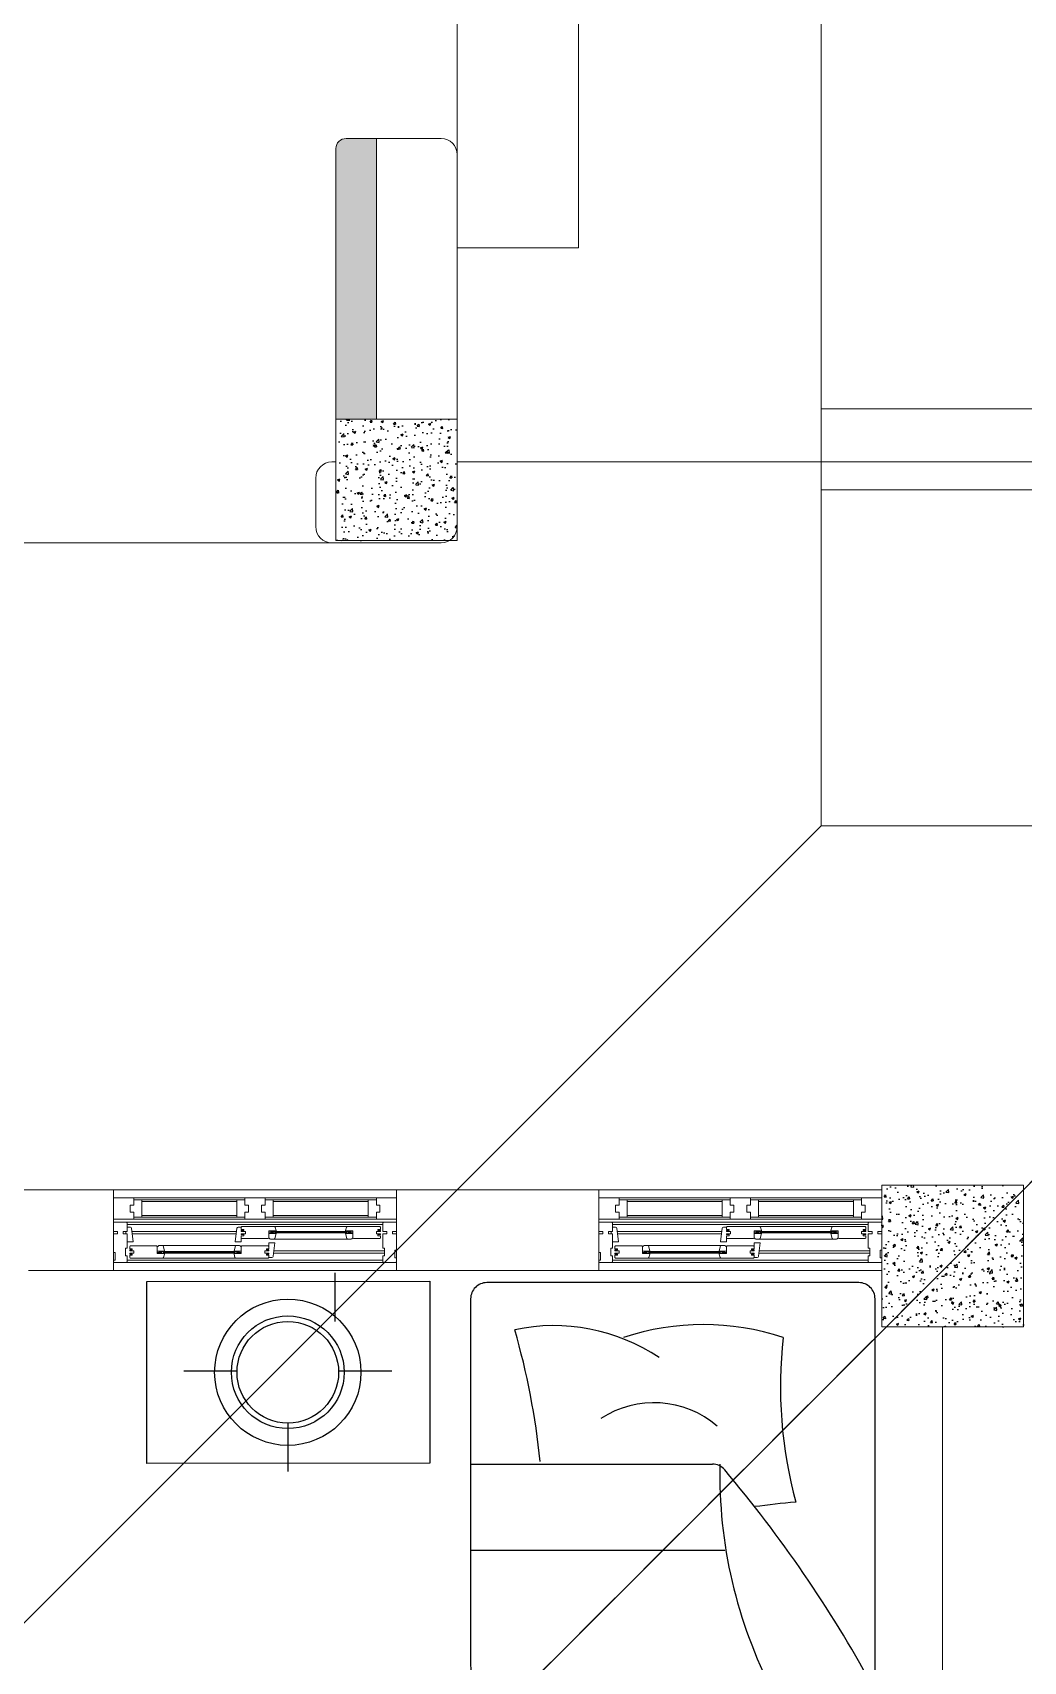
# Model space of a CAD drawing. Header units: metres. Extents: x -232 to 581, y 30 to 789.
# Drawn here: x 215.813 to 218.263, y 386.649 to 390.678 of the extents above; entities that cross this region are included whole.
import ezdxf

# ---------------------------------------------------------------- set-up
doc = ezdxf.new("R2010")
doc.units = ezdxf.units.M
doc.linetypes.add('HIDDEN2', pattern=[0.1875, 0.125, -0.0625])
for name, color, linetype, lineweight in [('A-DOOR', 35, 'Continuous', 5), ('A-WALL', 250, 'Continuous', 20), ('baños', 140, 'Continuous', 0), ('Columnas', 7, 'Continuous', 18), ('cristales', 131, 'Continuous', 0), ('muros bajitos', 252, 'Continuous', 5)]:
    doc.layers.add(name, color=color, linetype=linetype, lineweight=lineweight)
doc.layers.add('HATCH', color=8, linetype='Continuous')
doc.layers.add('MOBILIARIOS', color=252, linetype='Continuous')
doc.layers.add('PISO', color=7, linetype='Continuous', lineweight=5, true_color=0xe6e6e6)
doc.layers.add('Techos 1', color=7, linetype='HIDDEN2', lineweight=9, true_color=0x42391a)
doc.layers.add('RELLENO SECCION', color=8, linetype='Continuous', lineweight=0, transparency=0.4)
doc.styles.get("Standard").update_dxf_attribs({"font": 'arial.ttf'})
pattern_1 = [(50, (109.59505, -7.243447), (0.058299094, -0.005100507), [0.006096, -0.067056]), (355, (109.59505, -7.24345), (-0.011277895, 0.06113819), [0.0048768, -0.053644987]), (100.451445, (109.59991, -7.24387), (0.0470212, 0.05603768), [0.005180803, -0.056988878]), (46.1842, (109.59505, -7.22719), (0.086745293, -0.013453545), [0.009144, -0.100584]), (96.63556, (109.60228, -7.22831), (0.075969323, 0.07917636), [0.00777121, -0.085483395]), (351.18415, (109.59505, -7.22719), (0.07596932, 0.07917636), [0.00731519, -0.080467114]), (21, (109.60318, -7.231255), (0.048516605, -0.032724863), [0.006096, -0.067056]), (326, (109.60318, -7.231255), (0.01977665, 0.05894015), [0.0048768, -0.0536448]), (71.451445, (109.607223, -7.23398), (0.068293254, 0.026215286), [0.005180803, -0.05698878]), (37.5, (109.595052, -7.243447), (0.000988353, 0.0270576124), [0, -0.05299456, 0, -0.0544576, 0, -0.053848]), (7.5, (109.595052, -7.243447), (0.021382292, 0.032057784), [0, -0.03104896, 0, -0.05177536, 0, -0.0205232]), (327.5, (109.576927, -7.243447), (0.0433889905, -0.001833198), [0, -0.02032, 0, -0.0633984, 0, -0.0841248]), (317.5, (109.5688, -7.243447), (0.047401338, 0.008136477), [0, -0.026416, 0, -0.04210304, 0, -0.0597408])]

# ---------------------------------------------------------------- blocks, each defined once
blk = doc.blocks.new('20.03.2026 LN 09 SEGUNDO NIVEL ARQ')
at = {"layer": 'muros bajitos', "color": 5}
for p, q in [((77.5959, -54.1673), (74.6959, -54.1672)), ((77.5181, -54.3672), (74.6959, -54.3672))]:
    blk.add_line(p, q, dxfattribs=at)
at = {"layer": 'Techos 1', "color": 5, "linetype": 'ByBlock'}
for p, q in [((74.6959, -49.7986), (74.6959, -55.1986)), ((74.6959, -55.1986), (71.5459, -58.3486)), ((76.0959, -55.1986), (71.9959, -59.2986)), ((74.6959, -55.1986), (76.0959, -55.1986))]:
    blk.add_line(p, q, dxfattribs=at)
at = {"layer": 'baños', "color": 5, "linetype": 'Continuous', "flags": 8}
for tag, p in [('MODELNUMBER', (83.7813, -42.9175, 0)), ('MATERIAL', (83.7813, -42.9176, 0)), ('PRODUCT', (83.7813, -42.9176, 0)), ('TRADENAME', (83.7813, -42.9176, 0)), ('MODELNUMBER', (84.956, -42.9175, 0)), ('TRADENAME', (84.956, -42.9176, 0)), ('MATERIAL', (84.956, -42.9176, 0)), ('PRODUCT', (84.956, -42.9176, 0))]:
    blk.add_attdef(tag, p, '', height=0.0000254, rotation=180.0001, dxfattribs=at)
at = {"layer": 'baños', "color": 5, "linetype": 'Continuous'}
for tag, p, rotation in [('TRADENAME', (85.8912, -56.9933), 180.0001), ('MODELNUMBER', (85.8912, -56.9934), 180.0001), ('MATERIAL', (85.8914, -56.9932), 180.0001), ('PRODUCT', (85.8914, -56.9933), 180.0001), ('MODELNUMBER', (86.6008, -56.9934), 179.9999), ('MATERIAL', (86.6008, -56.9932), 179.9999), ('PRODUCT', (86.6008, -56.9933), 179.9999), ('TRADENAME', (86.6008, -56.9933), 179.9999)]:
    blk.add_attdef(tag, p, '', height=0.0000254, rotation=rotation, dxfattribs=at)
blk = doc.blocks.new('Fenton Bead')
at = {"color": 7}
blk.add_lwpolyline([(2.1, 12.5, -0.341999), (0.2, 11), (0, 10.7), (0, 1), (1, 0), (18, 0), (18, 0.5), (14.7, 12.9, 0.339454), (13.2, 14), (4.1, 14, 0.341999)], format="xyb", close=True, dxfattribs=at)
blk = doc.blocks.new('A$C6ca19f56')
at = {"layer": 'A-DOOR', "color": 7}
for p, q in [((0.7, 0.2), (0, 0.2)), ((0.0325, 0.12), (0, 0.12)), ((0, 0.12), (0, 0.097)), ((0.7, 0.12), (0, 0.12)), ((0, 0.097), (0.01, 0.097)), ((0.01, 0.091), (0, 0.091)), ((0, 0.091), (0, 0.0445)), ((0.01, 0.097), (0.01, 0.091)), ((0.024, 0.091), (0.024, 0.097)), ((0.024, 0.097), (0.034, 0.097)), ((0.034, 0.091), (0.024, 0.091)), ((0.034, 0.097), (0.0305, 0.097)), ((0.0305, 0.097), (0.0305, 0.091)), ((0.0305, 0.091), (0.034, 0.091)), ((0.034, 0.1185), (0.0325, 0.12)), ((0.034, 0.097), (0.034, 0.1185)), ((0.034, 0.1185), (0.034, 0.097)), ((0.0417, 0.1075), (0.034, 0.1075)), ((0.034, 0.0555), (0.034, 0.091)), ((0.034, 0.091), (0.034, 0.0715)), ((0.049, 0.0715), (0.0447, 0.1047)), ((0.301, 0.0715), (0.3053, 0.1047)), ((0.3083, 0.1075), (0.316, 0.1075)), ((0.316, 0.1075), (0.3175, 0.109)), ((0.316, 0.102), (0.316, 0.1075)), ((0.322, 0.102), (0.316, 0.102)), ((0.316, 0.097), (0.316, 0.0993)), ((0.316, 0.0993), (0.322, 0.0993)), ((0.326, 0.097), (0.316, 0.097)), ((0.316, 0.089), (0.316, 0.091)), ((0.316, 0.091), (0.326, 0.091)), ((0.322, 0.089), (0.316, 0.089)), ((0.316, 0.0805), (0.316, 0.0863)), ((0.316, 0.0863), (0.322, 0.0863)), ((0.3175, 0.109), (0.3981, 0.109)), ((0.322, 0.0993), (0.322, 0.102)), ((0.322, 0.0863), (0.322, 0.089)), ((0.326, 0.091), (0.326, 0.097)), ((0.4015, 0.098), (0.384, 0.098)), ((0.384, 0.098), (0.384, 0.0805)), ((0.384, 0.095), (0.389, 0.095)), ((0.384, 0.095), (0.389, 0.095)), ((0.389, 0.097), (0.395, 0.093)), ((0.389, 0.093), (0.395, 0.097)), ((0.3981, 0.109), (0.4, 0.1075)), ((0.5779, 0.109), (0.3981, 0.109)), ((0.4, 0.1075), (0.402, 0.0995)), ((0.402, 0.0985), (0.4015, 0.098)), ((0.402, 0.0995), (0.402, 0.0985)), ((0.576, 0.1075), (0.574, 0.0995)), ((0.574, 0.0995), (0.574, 0.0985)), ((0.574, 0.0985), (0.5745, 0.098)), ((0.5745, 0.098), (0.592, 0.098)), ((0.5779, 0.109), (0.576, 0.1075)), ((0.6585, 0.109), (0.5779, 0.109)), ((0.587, 0.097), (0.581, 0.093)), ((0.587, 0.093), (0.581, 0.097)), ((0.592, 0.095), (0.587, 0.095)), ((0.592, 0.095), (0.587, 0.095)), ((0.592, 0.098), (0.592, 0.0805)), ((0.65, 0.091), (0.65, 0.097)), ((0.65, 0.097), (0.66, 0.097)), ((0.66, 0.091), (0.65, 0.091)), ((0.654, 0.0993), (0.654, 0.102)), ((0.654, 0.102), (0.66, 0.102)), ((0.66, 0.0993), (0.654, 0.0993)), ((0.654, 0.0863), (0.654, 0.089)), ((0.654, 0.089), (0.66, 0.089)), ((0.66, 0.0863), (0.654, 0.0863)), ((0.66, 0.1075), (0.6585, 0.109)), ((0.66, 0.102), (0.66, 0.1075)), ((0.66, 0.097), (0.66, 0.0993)), ((0.66, 0.089), (0.66, 0.091)), ((0.66, 0.0805), (0.66, 0.0863)), ((0.666, 0.1185), (0.6675, 0.12)), ((0.666, 0.097), (0.666, 0.1185)), ((0.676, 0.097), (0.666, 0.097)), ((0.666, 0.0555), (0.666, 0.091)), ((0.666, 0.091), (0.676, 0.091)), ((0.6675, 0.12), (0.7, 0.12)), ((0.676, 0.091), (0.676, 0.097)), ((0.7, 0.097), (0.69, 0.097)), ((0.69, 0.097), (0.69, 0.091)), ((0.69, 0.091), (0.7, 0.091)), ((0.7, 0.12), (0.7, 0.097)), ((0.7, 0.091), (0.7, 0.0505)), ((0, 0.0445), (0.004, 0.0445)), ((0.004, 0.0445), (0.004, 0.0255)), ((0.03, 0.0365), (0.03, 0.0555)), ((0.03, 0.0555), (0.034, 0.0555)), ((0.034, 0.0715), (0.049, 0.0715)), ((0.0415, 0.061), (0.04, 0.0595)), ((0.04, 0.0595), (0.04, 0.0537)), ((0.04, 0.0537), (0.046, 0.0537)), ((0.046, 0.051), (0.04, 0.051)), ((0.04, 0.051), (0.04, 0.049)), ((0.04, 0.049), (0.05, 0.049)), ((0.05, 0.043), (0.04, 0.043)), ((0.04, 0.043), (0.04, 0.0407)), ((0.04, 0.0407), (0.046, 0.0407)), ((0.1065, 0.061), (0.0415, 0.061)), ((0.046, 0.0537), (0.046, 0.051)), ((0.046, 0.0407), (0.046, 0.038)), ((0.05, 0.049), (0.05, 0.043)), ((0.108, 0.0595), (0.1065, 0.061)), ((0.108, 0.042), (0.108, 0.0595)), ((0.108, 0.045), (0.113, 0.045)), ((0.108, 0.045), (0.113, 0.045)), ((0.1255, 0.042), (0.108, 0.042)), ((0.113, 0.043), (0.119, 0.047)), ((0.113, 0.047), (0.119, 0.043)), ((0.3028, 0.062), (0.1212, 0.062)), ((0.124, 0.0325), (0.126, 0.0405)), ((0.126, 0.0415), (0.1255, 0.042)), ((0.126, 0.0405), (0.126, 0.0415)), ((0.298, 0.0415), (0.2985, 0.042)), ((0.298, 0.0405), (0.298, 0.0415)), ((0.3, 0.0325), (0.298, 0.0405)), ((0.2985, 0.042), (0.316, 0.042)), ((0.316, 0.0715), (0.301, 0.0715)), ((0.311, 0.043), (0.305, 0.047)), ((0.311, 0.047), (0.305, 0.043)), ((0.316, 0.045), (0.311, 0.045)), ((0.316, 0.045), (0.311, 0.045)), ((0.3175, 0.079), (0.316, 0.0805)), ((0.316, 0.0805), (0.316, 0.0715)), ((0.316, 0.0595), (0.3175, 0.061)), ((0.316, 0.042), (0.316, 0.0595)), ((0.3825, 0.079), (0.3175, 0.079)), ((0.3175, 0.061), (0.3825, 0.061)), ((0.384, 0.049), (0.374, 0.049)), ((0.374, 0.049), (0.374, 0.043)), ((0.374, 0.043), (0.384, 0.043)), ((0.384, 0.0537), (0.378, 0.0537)), ((0.378, 0.0537), (0.378, 0.051)), ((0.378, 0.051), (0.384, 0.051)), ((0.384, 0.0407), (0.378, 0.0407)), ((0.378, 0.0407), (0.378, 0.038)), ((0.384, 0.0805), (0.3825, 0.079)), ((0.3825, 0.061), (0.384, 0.0595)), ((0.384, 0.0595), (0.384, 0.0685)), ((0.384, 0.0685), (0.399, 0.0685)), ((0.384, 0.0595), (0.384, 0.0537)), ((0.384, 0.051), (0.384, 0.049)), ((0.384, 0.043), (0.384, 0.0407)), ((0.399, 0.0685), (0.3947, 0.0353)), ((0.3972, 0.078), (0.5788, 0.078)), ((0.592, 0.0805), (0.5935, 0.079)), ((0.5935, 0.079), (0.6585, 0.079)), ((0.6585, 0.079), (0.66, 0.0805)), ((0.67, 0.0555), (0.666, 0.0555)), ((0.67, 0.0365), (0.67, 0.0555)), ((0.7, 0.0505), (0.696, 0.0505)), ((0.696, 0.0505), (0.696, 0.0315)), ((0.004, 0.0255), (0, 0.0255)), ((0, 0.0255), (0, 0.0215)), ((0, 0.0215), (0.0015, 0.02)), ((0.7, 0), (0, 0)), ((0.0015, 0.02), (0.0325, 0.02)), ((0.034, 0.0365), (0.03, 0.0365)), ((0.0325, 0.02), (0.034, 0.0215)), ((0.6675, 0.02), (0.0325, 0.02)), ((0.034, 0.0215), (0.034, 0.0365)), ((0.046, 0.038), (0.04, 0.038)), ((0.04, 0.038), (0.04, 0.0325)), ((0.04, 0.0325), (0.0415, 0.031)), ((0.0415, 0.031), (0.1221, 0.031)), ((0.1221, 0.031), (0.124, 0.0325)), ((0.1221, 0.031), (0.3019, 0.031)), ((0.3019, 0.031), (0.3, 0.0325)), ((0.3825, 0.031), (0.3019, 0.031)), ((0.378, 0.038), (0.384, 0.038)), ((0.384, 0.0325), (0.3825, 0.031)), ((0.384, 0.038), (0.384, 0.0325)), ((0.3917, 0.0325), (0.384, 0.0325)), ((0.666, 0.0215), (0.666, 0.0365)), ((0.666, 0.0365), (0.67, 0.0365)), ((0.6675, 0.02), (0.666, 0.0215)), ((0.6985, 0.02), (0.6675, 0.02)), ((0.696, 0.0315), (0.7, 0.0315)), ((0.7, 0.0215), (0.6985, 0.02)), ((0.7, 0.0315), (0.7, 0.0215))]:
    blk.add_line(p, q, dxfattribs=at)
at = {"layer": 'A-DOOR', "extrusion": (0, 0, -1)}
for p, q in [((0.7, 0.18), (0, 0.18)), ((0.0413, 0.1622), (0.05, 0.1622)), ((0.0413, 0.1448), (0.0413, 0.1622)), ((0.3337, 0.1622), (0.325, 0.1622)), ((0.3337, 0.1448), (0.3337, 0.1622)), ((0.3663, 0.1622), (0.375, 0.1622)), ((0.3663, 0.1448), (0.3663, 0.1622)), ((0.6587, 0.1622), (0.65, 0.1622)), ((0.6587, 0.1448), (0.6587, 0.1622)), ((0, 0.127), (0.7, 0.127)), ((0.0413, 0.1448), (0.05, 0.1448)), ((0.3337, 0.1448), (0.325, 0.1448)), ((0.3663, 0.1448), (0.375, 0.1448)), ((0.6587, 0.1448), (0.65, 0.1448))]:
    blk.add_line(p, q, dxfattribs=at)
at = {"layer": 'A-DOOR'}
for p, q in [((0.07, 0.175), (0.05, 0.175)), ((0.07, 0.132), (0.07, 0.175)), ((0.305, 0.1711), (0.07, 0.1711)), ((0.07, 0.1359), (0.07, 0.1711)), ((0.305, 0.132), (0.305, 0.175)), ((0.305, 0.175), (0.325, 0.175)), ((0.305, 0.1359), (0.305, 0.1711)), ((0.395, 0.175), (0.375, 0.175)), ((0.395, 0.132), (0.395, 0.175)), ((0.63, 0.1711), (0.395, 0.1711)), ((0.395, 0.1359), (0.395, 0.1711)), ((0.63, 0.132), (0.63, 0.175)), ((0.63, 0.175), (0.65, 0.175)), ((0.63, 0.1359), (0.63, 0.1711)), ((0.07, 0.132), (0.05, 0.132)), ((0.07, 0.1359), (0.305, 0.1359)), ((0.305, 0.132), (0.325, 0.132)), ((0.395, 0.132), (0.375, 0.132)), ((0.395, 0.1359), (0.63, 0.1359)), ((0.63, 0.132), (0.65, 0.132))]:
    blk.add_line(p, q, dxfattribs=at)
at = {"layer": 'A-DOOR', "color": 9, "true_color": 0xc7c8ca}
for p, q in [((0.325, 0.175), (0.07, 0.175)), ((0.63, 0.175), (0.375, 0.175)), ((0.07, 0.132), (0.325, 0.132)), ((0.375, 0.132), (0.63, 0.132))]:
    blk.add_line(p, q, dxfattribs=at)
at = {"layer": 'A-DOOR', "color": 8}
for p, q in [((0.666, 0.114), (0.034, 0.114)), ((0.0457, 0.097), (0.3043, 0.097)), ((0.0465, 0.091), (0.3035, 0.091)), ((0.3957, 0.043), (0.67, 0.043)), ((0.3965, 0.049), (0.67, 0.049)), ((0.666, 0.026), (0.034, 0.026))]:
    blk.add_line(p, q, dxfattribs=at)
at = {"layer": 'A-DOOR', "extrusion": (0, 0, -1)}
for points in [[(0, 0.18), (-0.05, 0.18), (-0.05, 0.1622)], [(-0.325, 0.18), (-0.375, 0.18), (-0.375, 0.1622)], [(-0.375, 0.18), (-0.325, 0.18), (-0.325, 0.1622)], [(-0.7, 0.18), (-0.65, 0.18), (-0.65, 0.1622)], [(-0.05, 0.1448), (-0.05, 0.127), (0, 0.127)], [(-0.375, 0.1448), (-0.375, 0.127), (-0.325, 0.127)], [(-0.325, 0.1448), (-0.325, 0.127), (-0.375, 0.127)], [(-0.65, 0.1448), (-0.65, 0.127), (-0.7, 0.127)]]:
    blk.add_lwpolyline(points, dxfattribs=at)
at = {"layer": 'A-DOOR', "color": 7}
for points in [[(0.384, 0.095), (0.389, 0.095), (0.389, 0.095), (0.384, 0.095)], [(0.587, 0.093), (0.389, 0.093), (0.389, 0.097), (0.587, 0.097)], [(0.587, 0.097), (0.389, 0.097), (0.389, 0.093), (0.587, 0.093)], [(0.389, 0.097), (0.395, 0.097), (0.395, 0.093), (0.389, 0.093)], [(0.4015, 0.098), (0.3895, 0.098), (0.3895, 0.097), (0.4015, 0.097)], [(0.4015, 0.093), (0.3895, 0.093), (0.3895, 0.092), (0.4015, 0.092)], [(0.395, 0.097), (0.4, 0.097), (0.4, 0.093), (0.395, 0.093)], [(0.5745, 0.098), (0.5865, 0.098), (0.5865, 0.097), (0.5745, 0.097)], [(0.5745, 0.093), (0.5865, 0.093), (0.5865, 0.092), (0.5745, 0.092)], [(0.581, 0.097), (0.576, 0.097), (0.576, 0.093), (0.581, 0.093)], [(0.587, 0.097), (0.581, 0.097), (0.581, 0.093), (0.587, 0.093)], [(0.592, 0.095), (0.587, 0.095), (0.587, 0.095), (0.592, 0.095)], [(0.108, 0.045), (0.113, 0.045), (0.113, 0.045), (0.108, 0.045)], [(0.113, 0.043), (0.119, 0.043), (0.119, 0.047), (0.113, 0.047)], [(0.113, 0.047), (0.311, 0.047), (0.311, 0.043), (0.113, 0.043)], [(0.113, 0.043), (0.311, 0.043), (0.311, 0.047), (0.113, 0.047)], [(0.1255, 0.047), (0.1135, 0.047), (0.1135, 0.048), (0.1255, 0.048)], [(0.1255, 0.042), (0.1135, 0.042), (0.1135, 0.043), (0.1255, 0.043)], [(0.119, 0.043), (0.124, 0.043), (0.124, 0.047), (0.119, 0.047)], [(0.2985, 0.047), (0.3105, 0.047), (0.3105, 0.048), (0.2985, 0.048)], [(0.2985, 0.042), (0.3105, 0.042), (0.3105, 0.043), (0.2985, 0.043)], [(0.305, 0.043), (0.3, 0.043), (0.3, 0.047), (0.305, 0.047)], [(0.311, 0.043), (0.305, 0.043), (0.305, 0.047), (0.311, 0.047)], [(0.316, 0.045), (0.311, 0.045), (0.311, 0.045), (0.316, 0.045)]]:
    blk.add_lwpolyline(points, close=True, dxfattribs=at)
for centre, start, end in [((0.0417, 0.1045), 4.2891, 90.0015), ((0.3083, 0.1045), 89.9985, 175.7109), ((0.3917, 0.0355), 269.9985, 355.7109)]:
    blk.add_arc(centre, 0.003, start, end, dxfattribs=at)
at = {"layer": 'cristales', "const_width": 0.004}
for points in [[(0.576, 0.095), (0.4, 0.095)], [(0.124, 0.045), (0.3, 0.045)]]:
    blk.add_lwpolyline(points, dxfattribs=at)
at = {"layer": 'A-DOOR', "color": 7, "yscale": 0.001000000023175567, "zscale": 0.001000000023175567, "rotation": 180}
for p, xscale in [((0.384, 0.092), -0.001000000023175567), ((0.592, 0.092), 0.001000000023175567)]:
    blk.add_blockref('Fenton Bead', p, dxfattribs=dict(at, xscale=xscale))
at = {"layer": 'A-DOOR', "color": 7, "yscale": 0.001000000023175567, "zscale": 0.001000000023175567}
for p, xscale in [((0.108, 0.048), 0.001000000023175567), ((0.316, 0.048), -0.001000000023175567)]:
    blk.add_blockref('Fenton Bead', p, dxfattribs=dict(at, xscale=xscale))
blk = doc.blocks.new('SBED BL22')
at = {"layer": 'MOBILIARIOS'}
for p, q in [((0.0024, -0.4088), (0.5977, -0.4088)), ((0.0024, -0.622), (0.6287, -0.622))]:
    blk.add_line(p, q, dxfattribs=at)
blk.add_lwpolyline([(1, -1.82), (1, 0, 0.414214), (0.96, 0.04), (0.04, 0.04, 0.414214), (0, 0), (0, -1.82, 0.414214), (0.04, -1.86), (0.96, -1.86, 0.414214)], format="xyb", close=True, dxfattribs=at)
for centre, radius, start, end in [((0.206, -0.5325), 0.4662, 56.115, 102.0188), ((-1.5957, -0.5731), 1.7755, 5.5112, 16.2393), ((0.5755, -0.6929), 0.6292, 71.7279, 108.2721), ((1.8554, -0.2171), 1.0894, 173.5834, 195.2056), ((0.4533, -0.4985), 0.2414, 49.5381, 122.9919), ((0.5977, -0.4488), 0.04, 40.117, 90), ((1.7867, -0.4334), 1.1707, 178.7966, 207.447), ((-1.8433, -2.5056), 3.232, 28.6854, 40.117), ((1.0264, -3.0153), 2.5222, 95.0578, 97.3886), ((0.8936, -1.272), 0.3327, 72.799, 116.0068)]:
    blk.add_arc(centre, radius, start, end, dxfattribs=at)
blk = doc.blocks.new('20.03.2026 LN 09 PRIMER NIVEL ARQ')
at = {"layer": 'HATCH'}
h = blk.add_hatch(dxfattribs=at)
h.set_pattern_fill('AR-CONC', color=1, scale=0.00032)
h.set_pattern_definition(pattern_1)
h.paths.add_polyline_path([(-6.536, -54.4877), (-6.236, -54.4877), (-6.236, -54.1877), (-6.536, -54.1877)])
h = blk.add_hatch(dxfattribs=at)
h.set_pattern_fill('AR-CONC', color=1, scale=0.00032)
h.set_pattern_definition(pattern_1)
h.paths.add_polyline_path([(-5.186, -56.4322), (-4.836, -56.4322), (-4.836, -56.0822), (-5.186, -56.0822)])
at = {"layer": 'RELLENO SECCION'}
h = blk.add_hatch(color=1, dxfattribs=at)
h.dxf.hatch_style = 1
edge = h.paths.add_edge_path()
edge.add_line((-6.536, -54.0932), (-6.536, -54.1877))
edge.add_line((-6.536, -54.1877), (-6.436, -54.1877))
edge.add_line((-6.436, -54.1877), (-6.436, -53.4932))
edge.add_line((-6.436, -53.4932), (-6.511, -53.4932))
edge.add_arc((-6.511, -53.5182), 0.025, 90, 180)
edge.add_line((-6.536, -53.5182), (-6.536, -53.9587))
edge.add_line((-6.536, -53.9587), (-6.536, -53.9861))
edge.add_line((-6.536, -53.9861), (-6.536, -53.9987))
edge.add_line((-6.536, -53.9987), (-6.536, -54.0932))
at = {"layer": 'A-WALL', "color": 1, "transparency": 33554684}
blk.add_line((-6.276, -53.4932), (-6.511, -53.4932), dxfattribs=at)
at = {"layer": 'A-WALL', "color": 1}
for p, q in [((-6.436, -54.1877), (-6.436, -53.4932)), ((-6.536, -54.1877), (-6.536, -53.5182)), ((-6.236, -53.5332), (-6.236, -54.4532)), ((-6.536, -54.2932), (-6.546, -54.2932)), ((-6.586, -54.3332), (-6.586, -54.4532)), ((-6.546, -54.4932), (-6.276, -54.4932)), ((-7.086, -56.0932), (-7.086, -56.2932)), ((-6.386, -56.0932), (-6.386, -56.2932)), ((-5.886, -56.0932), (-5.886, -56.2932)), ((-5.186, -56.0932), (-5.186, -56.2932)), ((-7.086, -56.2932), (-7.296, -56.2932)), ((-5.886, -56.2932), (-6.386, -56.2932)), ((-5.186, -56.2932), (-5.886, -56.2932)), ((-5.036, -59.7432), (-5.036, -56.4322))]:
    blk.add_line(p, q, dxfattribs=at)
for points in [[(-7.036, -56.0932), (-7.586, -56.0932)], [(-5.886, -56.0932), (-6.386, -56.0932)]]:
    blk.add_lwpolyline(points, dxfattribs=at)
at = {"layer": 'A-WALL', "color": 1, "transparency": 33554684}
blk.add_arc((-6.511, -53.5182), 0.025, 90, 180, dxfattribs=at)
at = {"layer": 'A-WALL', "color": 1}
for centre, start, end in [((-6.276, -53.5332), 360, 90), ((-6.546, -54.3332), 90, 180), ((-6.546, -54.4532), 180, 270), ((-6.276, -54.4532), 270, 360)]:
    blk.add_arc(centre, 0.04, start, end, dxfattribs=at)
at = {"layer": 'Columnas', "color": 1}
for points in [[(-6.536, -54.4877), (-6.236, -54.4877), (-6.236, -54.1877), (-6.536, -54.1877)], [(-5.186, -56.4322), (-4.836, -56.4322), (-4.836, -56.0822), (-5.186, -56.0822)]]:
    blk.add_lwpolyline(points, close=True, dxfattribs=at)
at = {"layer": 'MOBILIARIOS', "color": 1}
for p, q in [((-6.538, -56.4191), (-6.538, -56.2991)), ((-6.9123, -56.541), (-6.7805, -56.541)), ((-6.5295, -56.5408), (-6.3976, -56.5408)), ((-6.6538, -56.7902), (-6.6538, -56.6702))]:
    blk.add_line(p, q, dxfattribs=at)
blk.add_lwpolyline([(-6.3038, -56.3196), (-6.3038, -56.7696), (-7.0038, -56.7699), (-7.0038, -56.3199)], close=True, dxfattribs=at)
for radius in [0.1809, 0.1394, 0.1256]:
    blk.add_circle((-6.655, -56.5446), radius, dxfattribs=at)
at = {"layer": 'PISO', "color": 1}
for p, q in [((-5.936, -53.764), (-5.936, -51.0626)), ((-6.236, -51.2532), (-6.236, -53.5632)), ((-6.236, -53.764), (-5.936, -53.764)), ((-6.236, -54.2932), (-2.5051, -54.2932)), ((-7.676, -54.4932), (-6.546, -54.4932))]:
    blk.add_line(p, q, dxfattribs=at)
at = {"layer": 'Techos 1', "color": 1}
for p, q in [((-5.336, -49.7932), (-5.336, -55.1932)), ((-5.336, -55.1932), (-8.486, -58.3432)), ((-3.936, -55.1932), (-8.036, -59.2932)), ((-5.336, -55.1932), (-3.936, -55.1932))]:
    blk.add_line(p, q, dxfattribs=at)
at = {"color": 1}
for p in [(-7.086, -56.2932), (-5.886, -56.2932)]:
    blk.add_blockref('A$C6ca19f56', p, dxfattribs=at)
at = {"layer": 'MOBILIARIOS', "color": 1, "rotation": 0.002501887292318642}
blk.add_blockref('SBED BL22', (-6.2029, -56.363), dxfattribs=at)
at = {"layer": 'baños', "color": 1, "linetype": 'Continuous'}
for tag, p in [('MODELNUMBER', (-12.0611, -62.0707)), ('MATERIAL', (-12.0611, -62.0709)), ('PRODUCT', (-12.0611, -62.0708)), ('TRADENAME', (-12.0611, -62.0708))]:
    blk.add_attdef(tag, p, '', height=0.0000254, rotation=359.9999, dxfattribs=at)

msp = doc.modelspace()

# ---------------------------------------------------------------- block references
at = {"color": 1}
for name, p in [('20.03.2026 LN 09 PRIMER NIVEL ARQ', (223.0987, 443.9088)), ('20.03.2026 LN 09 SEGUNDO NIVEL ARQ', (143.0668, 443.9142))]:
    msp.add_blockref(name, p, dxfattribs=at)

doc.saveas('drawing.dxf')
